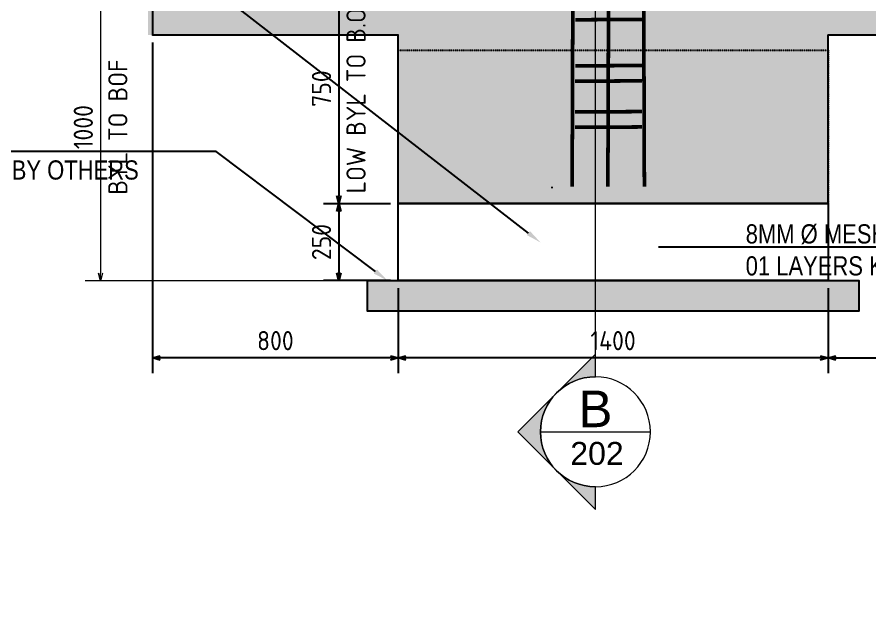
# Model space of a CAD drawing. Header units: centimetres. Extents: x -6122352 to 7132207, y -1694241 to 1947892.
# Drawn here: x 3009575 to 3012353, y -658677 to -656772 of the extents above; entities that cross this region are included whole.
import ezdxf
from ezdxf import colors
from ezdxf.entities.mleader import LeaderData, LeaderLine
from ezdxf.enums import TextEntityAlignment as Align
from ezdxf.math import Vec2, Vec3

# ---------------------------------------------------------------- set-up
doc = ezdxf.new("R2010")
doc.units = ezdxf.units.CM
doc.header["$MEASUREMENT"] = 0
doc.header["$PDMODE"] = 66
doc.header["$PDSIZE"] = 100
doc.linetypes.add('MASTER PLAN (NICE 1-2)$0$HIDDEN', pattern=[0.375, 0.25, -0.125])
for name, color, linetype in [('00-MI-DIM', 7, 'Continuous'), ('A-GLASS HATCH', 7, 'Continuous'), ('SECTION', 130, 'Continuous')]:
    doc.layers.add(name, color=color, linetype=linetype)
for name, color, linetype, lineweight in [('18-DIM', 8, 'Continuous', 0), ('EFS-401_dim1-1', 10, 'Continuous', 5), ('EFS-501_text1', 142, 'Continuous', 13)]:
    doc.layers.add(name, color=color, linetype=linetype, lineweight=lineweight)
doc.styles.add('EFS-Arial', font='arial.ttf')
doc.styles.add('JWC BHQ 3.00', font='swissc.ttf', dxfattribs={"height": 3})
doc.styles.add('Schueco-BEMSTIL', font='isocpeur.ttf', dxfattribs={"width": 0.9})
doc.dimstyles.new('JWC-TXT-2.5', dxfattribs={"dimscale": 1.5, "dimtxt": 2.5, "dimasz": 1, "dimexe": 2, "dimexo": 1, "dimgap": 1, "dimtad": 1, "dimdec": 0, "dimrnd": 0.5, "dimdsep": 46, "dimtxsty": 'Schueco-BEMSTIL', "dimblk": 'OPEN30', "dimcen": 0, "dimdle": 2, "dimclrd": 140, "dimclre": 8, "dimclrt": 40, "dimadec": 0, "dimazin": 2, "dimtfac": 1, "dimtdec": 0, "dimtix": 1, "dimtmove": 2, "dimatfit": 3, "dimldrblk": 'OPEN', "dimfxl": 2, "dimlwd": -1, "dimlwe": -1, "dimarcsym": 0})
doc.dimstyles.new('MI- JWC-TXT-2.5 MM', dxfattribs={"dimscale": 1.5, "dimtxt": 2.5, "dimasz": 1, "dimexe": 2, "dimexo": 1, "dimgap": 1, "dimtad": 1, "dimdec": 0, "dimdsep": 46, "dimtxsty": 'Schueco-BEMSTIL', "dimblk": 'OPEN30', "dimcen": 0, "dimdle": 2, "dimclrd": 140, "dimclre": 8, "dimclrt": 40, "dimadec": 0, "dimazin": 2, "dimtfac": 1, "dimtdec": 0, "dimtix": 1, "dimtmove": 2, "dimatfit": 3, "dimldrblk": 'OPEN', "dimfxl": 2, "dimlwd": -1, "dimlwe": -1, "dimarcsym": 0})

# ---------------------------------------------------------------- blocks, each defined once
blk = doc.blocks.new('*U125')
at = {"layer": 'EFS-401_dim1-1'}
blk.add_hatch(color=256, dxfattribs=at).paths.add_polyline_path([(2.4, 126.891), (2.4, 125.817), (0, 125.817), (0, 126.891)])
h = blk.add_hatch(color=256, dxfattribs=at)
edge = h.paths.add_edge_path()
edge.add_line((0, 6), (0, 8.485))
edge.add_line((0, 8.485), (8.485, 0))
edge.add_line((8.485, 0), (0, -8.485))
edge.add_line((0, -8.485), (0, -6))
edge.add_arc((0, 0), 6, 270, 450)
for p, q in [((0, 6), (0, 126.891)), ((6, 0), (-6, 0))]:
    blk.add_line(p, q, dxfattribs=at)
blk.add_lwpolyline([(2.4, 126.891), (2.4, 125.817), (0, 125.817), (0, 126.891)], close=True, dxfattribs=at)
blk.add_lwpolyline([(0, 6), (0, 8.485), (8.485, 0), (0, -8.485), (0, -6, 1)], format="xyb", close=True, dxfattribs=at)
blk.add_circle((0, 0), 6, dxfattribs=at)
at = {"layer": 'EFS-501_text1', "style": 'EFS-Arial'}
for tag, height, p in [('SEC_NUMBER', 4, (-0.002, 0.508)), ('SHEET_NUMBER', 2.5, (-0.175, -3.606))]:
    blk.add_attdef(tag, text='', height=height, dxfattribs=at).set_placement(p, align=Align.CENTER)
blk = doc.blocks.new('_Open30')
at = {"color": 0, "linetype": 'ByBlock', "lineweight": -2}
for p, q in [((-1, 0.27), (0, 0)), ((0, 0), (-1, -0.27)), ((0, 0), (-1, 0))]:
    blk.add_line(p, q, dxfattribs=at)
blk = doc.blocks.new('*D155')
at = {"layer": '18-DIM', "color": 8, "transparency": 16777216}
for p, q in [((3010140.8, -656629.9), (3009796.8, -656629.9)), ((3010791.1, -657630.4), (3009796.8, -657630.4))]:
    blk.add_line(p, q, dxfattribs=at)
at = {"layer": '18-DIM', "color": 140, "transparency": 16777216}
blk.add_line((3009846.8, -656654.9), (3009846.8, -657605.4), dxfattribs=at)
at = {"layer": 'Defpoints', "color": 0, "transparency": 16777216}
for p in [(3010165.8, -656629.9), (3009846.8, -657630.4), (3010816.1, -657630.4)]:
    blk.add_point(p, dxfattribs=at)
at = {"layer": '18-DIM', "color": 140, "transparency": 16777216, "xscale": 25, "yscale": 25, "zscale": 25}
for p, rotation in [((3009846.8, -656629.9), 90), ((3009846.8, -657630.4), 270)]:
    blk.add_blockref('_Open30', p, dxfattribs=dict(at, rotation=rotation))
at = {"layer": '18-DIM', "color": 40, "transparency": 16777216, "char_height": 62.5, "attachment_point": 5, "rotation": 90, "style": 'Schueco-BEMSTIL'}
for s, insert in [('BYL TO BOF', (3009903.1, -657130.1)), ('1000', (3009790.6, -657130.1))]:
    blk.add_mtext(s, dxfattribs=dict(at, insert=insert))
blk = doc.blocks.new('_Open')
at = {"color": 0, "linetype": 'ByBlock', "lineweight": -2}
for p, q in [((-1, 0.2), (0, 0)), ((-1, -0.2), (0, 0)), ((0, 0), (-1, 0))]:
    blk.add_line(p, q, dxfattribs=at)
blk = doc.blocks.new('T2-FOOTING 1400-250')
at = {"layer": 'SECTION', "color": 48, "linetype": 'MASTER PLAN (NICE 1-2)$0$HIDDEN', "ltscale": 0.5, "true_color": 0x5f310c}
blk.add_lwpolyline([(9517166, 2758263.2), (9518566, 2758263.2), (9518566, 2757763.2), (9517166, 2757763.2)], close=True, dxfattribs=at)
at = {"layer": 'SECTION', "color": 48, "true_color": 0x5f310c}
blk.add_lwpolyline([(9517166, 2757763.2), (9518566, 2757763.2), (9518566, 2757513.2), (9517166, 2757513.2)], close=True, dxfattribs=at)
blk = doc.blocks.new('*D170')
at = {"layer": '00-MI-DIM', "color": 8, "ltscale": 20, "transparency": 16777216}
for p, q in [((3010791.1, -656629.9), (3010572.6, -656629.9)), ((3010791.1, -657379.4), (3010572.6, -657379.4))]:
    blk.add_line(p, q, dxfattribs=at)
at = {"layer": '00-MI-DIM', "color": 140, "ltscale": 20, "transparency": 16777216}
blk.add_line((3010622.6, -656654.9), (3010622.6, -657354.4), dxfattribs=at)
at = {"layer": 'Defpoints', "color": 0, "ltscale": 20, "transparency": 16777216}
for p in [(3010816.1, -656629.9), (3010622.6, -657379.4), (3010816.1, -657379.4)]:
    blk.add_point(p, dxfattribs=at)
at = {"layer": '00-MI-DIM', "color": 140, "ltscale": 20, "transparency": 16777216, "xscale": 25, "yscale": 25, "zscale": 25}
for p, rotation in [((3010622.6, -656629.9), 90), ((3010622.6, -657379.4), 270)]:
    blk.add_blockref('_Open30', p, dxfattribs=dict(at, rotation=rotation))
at = {"layer": '00-MI-DIM', "color": 40, "ltscale": 20, "transparency": 16777216, "char_height": 62.5, "attachment_point": 5, "rotation": 90, "style": 'Schueco-BEMSTIL'}
for s, insert in [('LOW BYL TO B.O.W', (3010678.9, -657004.6)), ('750', (3010566.4, -657004.6))]:
    blk.add_mtext(s, dxfattribs=dict(at, insert=insert))
blk = doc.blocks.new('*D173')
at = {"layer": '00-MI-DIM', "color": 8, "transparency": 16777216}
for p, q in [((3010816.1, -657654.4), (3010816.1, -657931.9)), ((3012216.1, -657654.4), (3012216.1, -657931.9))]:
    blk.add_line(p, q, dxfattribs=at)
at = {"layer": '00-MI-DIM', "color": 140, "transparency": 16777216}
blk.add_line((3012191.1, -657881.9), (3010841.1, -657881.9), dxfattribs=at)
at = {"layer": 'Defpoints', "color": 0, "transparency": 16777216}
for p in [(3010816.1, -657629.4), (3012216.1, -657629.4), (3010816.1, -657881.9)]:
    blk.add_point(p, dxfattribs=at)
at = {"layer": '00-MI-DIM', "color": 140, "transparency": 16777216, "xscale": 25, "yscale": 25, "zscale": 25, "rotation": 180}
blk.add_blockref('_Open30', (3010816.1, -657881.9), dxfattribs=at)
at = {"layer": '00-MI-DIM', "color": 140, "transparency": 16777216, "xscale": 25, "yscale": 25, "zscale": 25}
blk.add_blockref('_Open30', (3012216.1, -657881.9), dxfattribs=at)
at = {"layer": '00-MI-DIM', "color": 40, "transparency": 16777216, "insert": (3011516.1, -657825.6), "char_height": 62.5, "attachment_point": 5, "style": 'Schueco-BEMSTIL'}
blk.add_mtext('1400', dxfattribs=at)
blk = doc.blocks.new('*D218')
at = {"layer": '00-MI-DIM', "color": 8, "ltscale": 20, "transparency": 16777216}
for p, q in [((3010791.1, -657379.4), (3010572.6, -657379.4)), ((3010791.1, -657629.4), (3010572.6, -657629.4))]:
    blk.add_line(p, q, dxfattribs=at)
at = {"layer": '00-MI-DIM', "color": 140, "ltscale": 20, "transparency": 16777216}
blk.add_line((3010622.6, -657404.4), (3010622.6, -657604.4), dxfattribs=at)
at = {"layer": 'Defpoints', "color": 0, "ltscale": 20, "transparency": 16777216}
for p in [(3010816.1, -657379.4), (3010622.6, -657629.4), (3010816.1, -657629.4)]:
    blk.add_point(p, dxfattribs=at)
at = {"layer": '00-MI-DIM', "color": 140, "ltscale": 20, "transparency": 16777216, "xscale": 25, "yscale": 25, "zscale": 25}
for p, rotation in [((3010622.6, -657379.4), 90), ((3010622.6, -657629.4), 270)]:
    blk.add_blockref('_Open30', p, dxfattribs=dict(at, rotation=rotation))
at = {"layer": '00-MI-DIM', "color": 40, "ltscale": 20, "transparency": 16777216, "insert": (3010566.4, -657504.4), "char_height": 62.5, "attachment_point": 5, "rotation": 90, "style": 'Schueco-BEMSTIL'}
blk.add_mtext('250', dxfattribs=at)
blk = doc.blocks.new('*D297')
at = {"layer": '00-MI-DIM', "color": 8, "transparency": 16777216}
for p, q in [((3012216.1, -657654.4), (3012216.1, -657931.9)), ((3013816.1, -657876.7), (3013816.1, -657831.9))]:
    blk.add_line(p, q, dxfattribs=at)
at = {"layer": '00-MI-DIM', "color": 140, "transparency": 16777216}
blk.add_line((3012241.1, -657881.9), (3013791.1, -657881.9), dxfattribs=at)
at = {"layer": 'Defpoints', "color": 0, "transparency": 16777216}
for p in [(3012216.1, -657629.4), (3013816.1, -657881.9), (3013816.1, -657901.7)]:
    blk.add_point(p, dxfattribs=at)
at = {"layer": '00-MI-DIM', "color": 140, "transparency": 16777216, "xscale": 25, "yscale": 25, "zscale": 25, "rotation": 180}
blk.add_blockref('_Open30', (3012216.1, -657881.9), dxfattribs=at)
at = {"layer": '00-MI-DIM', "color": 140, "transparency": 16777216, "xscale": 25, "yscale": 25, "zscale": 25}
blk.add_blockref('_Open30', (3013816.1, -657881.9), dxfattribs=at)
at = {"layer": '00-MI-DIM', "color": 40, "transparency": 16777216, "insert": (3013016.1, -657825.6), "char_height": 62.5, "attachment_point": 5, "style": 'Schueco-BEMSTIL'}
blk.add_mtext('1600', dxfattribs=at)
blk = doc.blocks.new('*D299')
at = {"layer": '00-MI-DIM', "color": 8, "transparency": 16777216}
for p, q in [((3010016.1, -656854.9), (3010016.1, -657931.9)), ((3010816.1, -657654.4), (3010816.1, -657931.9))]:
    blk.add_line(p, q, dxfattribs=at)
at = {"layer": '00-MI-DIM', "color": 140, "transparency": 16777216}
blk.add_line((3010791.1, -657881.9), (3010041.1, -657881.9), dxfattribs=at)
at = {"layer": 'Defpoints', "color": 0, "transparency": 16777216}
for p in [(3010016.1, -656829.9), (3010816.1, -657629.4), (3010016.1, -657881.9)]:
    blk.add_point(p, dxfattribs=at)
at = {"layer": '00-MI-DIM', "color": 140, "transparency": 16777216, "xscale": 25, "yscale": 25, "zscale": 25, "rotation": 180}
blk.add_blockref('_Open30', (3010016.1, -657881.9), dxfattribs=at)
at = {"layer": '00-MI-DIM', "color": 140, "transparency": 16777216, "xscale": 25, "yscale": 25, "zscale": 25}
blk.add_blockref('_Open30', (3010816.1, -657881.9), dxfattribs=at)
at = {"layer": '00-MI-DIM', "color": 40, "transparency": 16777216, "insert": (3010416.1, -657825.6), "char_height": 62.5, "attachment_point": 5, "style": 'Schueco-BEMSTIL'}
blk.add_mtext('800', dxfattribs=at)

msp = doc.modelspace()

# ---------------------------------------------------------------- hatches: boundary and pattern name
at = {"transparency": 33554687}
h = msp.add_hatch(dxfattribs=at)
h.set_pattern_fill('AR-CONC', color=0, scale=20)
h.set_pattern_definition([(50, (-6574688.19, -3484862.95), (143.4520365, -12.550427), [15, -165]), (355, (-6574688.19, -3484862.95), (-27.7502667, 150.4384267), [12, -132]), (100.4514445, (-6574676.24, -3484864), (115.7017693, 137.8879982), [12.7480384, -140.2284224]), (46.1842, (-6574688.2, -3484822.95), (213.448266, -33.1038562), [22.5, -247.5]), (96.6356355, (-6574670.4, -3484825.7), (186.932389, 194.82372), [19.1220684, -210.342752]), (351.184164, (-6574688.2, -3484822.95), (186.932389, 194.82372), [18, -198]), (21, (-6574668.19, -3484832.95), (119.3814104, -80.5237781), [15, -165]), (326, (-6574668.19, -3484832.95), (48.6630664, 145.030009), [12, -132]), (71.4514447, (-6574658.24, -3484839.66), (168.0444753, 64.5062306), [12.748038, -140.2284224]), (37.5, (-6574688.19, -3484862.95), (2.43197106, 66.57877077), [0, -130.4, 0, -134, 0, -132.5]), (7.5, (-6574688.19, -3484862.95), (52.6139075, 78.8823424), [0, -76.4, 0, -127.4, 0, -50.5]), (327.5, (-6574732.79, -3484862.95), (106.76448723, -4.51097435), [0, -50, 0, -156, 0, -207]), (317.5, (-6574752.79, -3484862.95), (116.6372339, 20.0209965), [0, -65, 0, -103.6, 0, -147])])
h.paths.add_polyline_path([(3010004.95326, -656277.97033), (3010001.12627, -656829.90123), (3010816.12627, -656829.90123), (3010816.12627, -657379.36353), (3012216.12627, -657379.36353), (3012216.12627, -656829.90123), (3013816.12627, -656829.90123), (3013816.12627, -657379.36353), (3015216.12627, -657379.36353), (3015216.12627, -656829.90123), (3016031.12627, -656829.90123), (3016034.95326, -656277.97033)])
at = {"layer": 'A-GLASS HATCH'}
h = msp.add_hatch(dxfattribs=at)
h.set_pattern_fill('DOTS', color=256, scale=250)
h.paths.add_polyline_path([(3013716.12627, -657629.36353), (3015316.12627, -657629.36353), (3015316.12627, -657729.36353), (3013716.12627, -657729.36353)])
h.paths.add_polyline_path([(3010716.12627, -657629.36353), (3012316.12627, -657629.36353), (3012316.12627, -657729.36353), (3010716.12627, -657729.36353)])

# ---------------------------------------------------------------- linework, layer by layer
at = {"color": 0, "ltscale": 20, "const_width": 5}
msp.add_lwpolyline([(3012216.12627, -656829.90123), (3012216.12627, -657379.36353), (3010816.12627, -657379.36353), (3010816.12627, -656829.90123), (3010016.12627, -656829.90123), (3010016.12627, -654628.36353), (3016016.12627, -654628.36353), (3016016.12627, -656829.90123), (3015216.12627, -656829.90123), (3015216.12627, -657379.36353), (3013816.12627, -657379.36353), (3013816.12627, -656829.90123), (3012216.12627, -656829.90123)], dxfattribs=at)
at = {"color": 8, "ltscale": 20, "const_width": 12}
for points in [[(3011389.42638, -654796.35642), (3011593.26265, -654796.35642, -0.4133488115), (3011609.26258, -654812.30917), (3011618.01439, -657324.36353)], [(3011609.28775, -654820.90133), (3011407.54184, -654821.49243, 0.4133488115), (3011391.54191, -654837.44517), (3011382.79431, -657324.36353)], [(3011592.46455, -654820.90133), (3011523.86566, -654821.49243, 0.4133488115), (3011507.86573, -654837.44517), (3011499.11813, -657324.36353)]]:
    msp.add_lwpolyline(points, format="xyb", dxfattribs=at)
at = {"color": 0, "ltscale": 20}
for points in [[(3010016.12627, -656629.90123), (3010016.12627, -656829.90123), (3010816.12627, -656829.90123)], [(3010816.12627, -657379.36353), (3010816.12627, -656829.90123)], [(3012216.12627, -656829.90123), (3013816.12627, -656829.90123)], [(3012216.12627, -657379.36353), (3012216.12627, -656829.90123)]]:
    msp.add_lwpolyline(points, dxfattribs=at)
at = {"color": 8, "ltscale": 20, "const_width": 12}
for points in [[(3011393.31758, -656780.23804), (3011611.95015, -656779.59747)], [(3011393.31758, -656930.23804), (3011611.95015, -656929.59747)], [(3011391.55965, -656980.24319), (3011610.19222, -656979.60262)], [(3011391.55965, -657080.24319), (3011610.19222, -657079.60262)], [(3011391.55965, -657130.24319), (3011610.19222, -657129.60262)]]:
    msp.add_lwpolyline(points, dxfattribs=at)
at = {"color": 252, "ltscale": 20}
msp.add_lwpolyline([(3010716.12627, -657629.36353), (3012316.12627, -657629.36353), (3012316.12627, -657729.36353), (3010716.12627, -657729.36353)], close=True, dxfattribs=at)
at = {"layer": 'SECTION', "color": 0}
for points in [[(3011316.46853, -657324.9423), (3011316.4707, -657329.36353)], [(3012216.12627, -657379.36353), (3010816.12627, -657379.36353)]]:
    msp.add_lwpolyline(points, dxfattribs=at)
at = {"layer": 'SECTION', "color": 8}
msp.add_lwpolyline([(3011316.44618, -657379.36353), (3011715.80637, -657379.36353)], dxfattribs=at)

# ---------------------------------------------------------------- block references
at = {"transparency": 33554623}
ref = msp.add_blockref('*U125', (3011458.5065, -658122.55449), dxfattribs=dict(at, xscale=-29.83930524078723, yscale=29.83930524078723, zscale=29.83930524078723))
ref.add_attrib('SEC_NUMBER', 'B', dxfattribs={"layer": 'EFS-501_text1', "height": 119.35722, "style": 'EFS-Arial'}).set_placement((3011458.55751, -658107.41077), align=Align.CENTER)
ref.add_attrib('SHEET_NUMBER', '202', dxfattribs={"layer": 'EFS-501_text1', "height": 74.598263, "style": 'EFS-Arial'}).set_placement((3011463.71573, -658230.15517), align=Align.CENTER)
at = {"layer": 'SECTION', "color": 12}
msp.add_blockref('T2-FOOTING 1400-250', (-6506349.87094, -3415142.57533), dxfattribs=at)

# ---------------------------------------------------------------- dimensions: what is measured, and where the dimension line sits
at = {"layer": '00-MI-DIM', "color": 0, "ltscale": 20}
dim = msp.add_linear_dim(base=(3010622.62515, -657379.36353), p1=(3010816.12627, -656629.90123), p2=(3010816.12627, -657379.36353), angle=90, text='<>\\XLOW BYL TO B.O.W', dimstyle='JWC-TXT-2.5', dxfattribs=at)
dim.commit()
dim.dimension.update_dxf_attribs({"geometry": '*D170', "text_midpoint": (3010622.62515, -657004.63238)})
at = {"layer": '00-MI-DIM', "color": 30}
for base, p1, p2, picture, middle in [((3010016.12627, -657881.88308), (3010816.12627, -657629.36353), (3010016.12627, -656829.90123), '*D299', (3010416.12627, -657825.63308)), ((3013816.12627, -657881.88308), (3012216.12627, -657629.36353), (3013816.12627, -657901.68696), '*D297', (3013016.12627, -657825.63308))]:
    dim = msp.add_linear_dim(base=base, p1=p1, p2=p2, dimstyle='MI- JWC-TXT-2.5 MM', dxfattribs=at)
    dim.commit()
    dim.dimension.update_dxf_attribs({"geometry": picture, "text_midpoint": middle})
at = {"layer": '00-MI-DIM', "color": 10, "ltscale": 20}
dim = msp.add_linear_dim(base=(3010622.62515, -657629.36353), p1=(3010816.12627, -657379.36353), p2=(3010816.12627, -657629.36353), angle=90, dimstyle='JWC-TXT-2.5', dxfattribs=at)
dim.commit()
dim.dimension.update_dxf_attribs({"geometry": '*D218', "text_midpoint": (3010566.37515, -657504.36353)})
at = {"layer": '00-MI-DIM', "color": 0}
dim = msp.add_linear_dim(base=(3010816.12627, -657881.88308), p1=(3012216.12627, -657629.36353), p2=(3010816.12627, -657629.36353), dimstyle='MI- JWC-TXT-2.5 MM', dxfattribs=at)
dim.commit()
dim.dimension.update_dxf_attribs({"geometry": '*D173', "text_midpoint": (3011516.12627, -657825.63308)})
at = {"layer": '18-DIM'}
dim = msp.add_linear_dim(base=(3009846.8311, -657630.36353), p1=(3010165.79862, -656629.90123), p2=(3010816.12627, -657630.36353), angle=90, text='<>\\XBYL TO BOF', dimstyle='MI- JWC-TXT-2.5 MM', dxfattribs=at)
dim.commit()
dim.dimension.update_dxf_attribs({"geometry": '*D155', "text_midpoint": (3009846.8311, -657130.13238)})

# ---------------------------------------------------------------- leaders
at = {"layer": '00-MI-DIM', "color": 0, "ltscale": 20}
ml = msp.add_multileader_mtext('Standard', dxfattribs=at)
ml.set_content('TYPE 2 FOOTING 1300*1400', style='JWC BHQ 3.00')
ml.set_leader_properties()
ml.build(insert=Vec2(0, 0))
ml.multileader.update_dxf_attribs({"text_right_attachment_type": 6, "dogleg_length": 15.44115, "arrow_head_size": 50, "scale": 25})
ctx = ml.context
ctx.base_point, ctx.scale, ctx.char_height, ctx.arrow_head_size, ctx.landing_gap_size, ctx.plane_origin = Vec3(3008330.10675, -656197.3812), 25, 62.5, 50, 2.25, Vec3(3011279.78822, -657755.85779)
ctx.right_attachment = 6
notes = []
notes.append((ctx, [(1, (1, 1, 0), (3009648.23288, -656240.38039), (-1, 0), 386.02873, [(0, [(3011279.78822, -657505.85779)], 0, [])])]))
ctx.mtext.insert, ctx.mtext.flow_direction = Vec3(3008332.35675, -656165.38039), 5
ml = msp.add_multileader_mtext('Standard', dxfattribs=at)
ml.set_content('8MM %%C MESH @ 100MM, \\P01 LAYERS KEPT AT PANEL CENTER \\PBELOW TH GROUND LEVEL \\PWITH 50MM COVER.', style='JWC BHQ 3.00')
ml.set_leader_properties()
ml.build(insert=Vec2(0, 0))
ml.multileader.update_dxf_attribs({"text_right_attachment_type": 6, "dogleg_length": 15.44115, "arrow_head_size": 50, "scale": 25})
ctx = ml.context
ctx.base_point, ctx.scale, ctx.char_height, ctx.arrow_head_size, ctx.landing_gap_size, ctx.plane_origin = Vec3(3008288.54831, -656386.66608), 25, 62.5, 50, 2.25, Vec3(3011301.84244, -656429.66527)
ctx.right_attachment = 6
notes.append((ctx, [(0, (1, 1, 0), (3009859.27184, -656429.66527), (-1, 0), 386.02873, [(0, [(3011301.84244, -656429.66527)], 0, [])])]))
ctx.mtext.insert, ctx.mtext.flow_direction = Vec3(3008290.79831, -656354.66527), 5
ml = msp.add_multileader_mtext('Standard', dxfattribs=at)
ml.set_content('8MM %%C MESH @ 100MM, \\P01 LAYERS KEPT CENTERED OF THE PANEL', style='JWC BHQ 3.00')
ml.set_leader_properties()
ml.build(insert=Vec2(0, 0))
ml.multileader.update_dxf_attribs({"text_right_attachment_type": 6, "dogleg_length": 15.44115, "arrow_head_size": 50, "scale": 25})
ctx = ml.context
ctx.base_point, ctx.scale, ctx.char_height, ctx.arrow_head_size, ctx.landing_gap_size, ctx.plane_origin = Vec3(3011945.7237, -657478.55225), 25, 62.5, 50, 2.25, Vec3(3014959.05815, -657419.82688)
ctx.right_attachment = 6
notes.append((ctx, [(0, (1, 1, 0), (3013755.81412, -657521.55144), (-1, 0), 386.02873, [(0, [(3014029.53311, -656629.90123)], 0, [])])]))
ctx.mtext.insert, ctx.mtext.flow_direction = Vec3(3011947.9737, -657446.55144), 5
ml = msp.add_multileader_mtext('Standard', dxfattribs=at)
ml.set_content('100MM THK PCC \\PAS PER PROJECT SPECIFICATION, BY OTHERS', style='JWC BHQ 3.00')
ml.set_leader_properties()
ml.build(insert=Vec2(0, 0))
ml.multileader.update_dxf_attribs({"text_right_attachment_type": 6, "dogleg_length": 15.44115, "arrow_head_size": 50, "scale": 25})
ctx = ml.context
ctx.base_point, ctx.scale, ctx.char_height, ctx.arrow_head_size, ctx.landing_gap_size, ctx.plane_origin = Vec3(3008330.10675, -657171.50365), 25, 62.5, 50, 2.25, Vec3(3010616.12627, -657934.7213)
ctx.right_attachment = 6
notes.append((ctx, [(0, (1, 1, 0), (3010222.78645, -657209.26745), (-1, 0), 386.02873, [(0, [(3010781.69966, -657630.36353)], 0, [])])]))
ctx.mtext.insert, ctx.mtext.flow_direction = Vec3(3008332.35675, -657134.26745), 5
for ctx, leaders in notes:
    for number, flags, end, landing, length, lines in leaders:
        leader = LeaderData()
        leader.index, (leader.has_last_leader_line, leader.has_dogleg_vector, leader.attachment_direction) = number, flags
        leader.last_leader_point, leader.dogleg_vector, leader.dogleg_length = Vec3(end), Vec3(landing), length
        for number, points, colour, breaks in lines:
            line = LeaderLine()
            line.index, line.vertices, line.color, line.breaks = number, Vec3.list(points), colors.encode_raw_color(colour), breaks
            leader.lines.append(line)
        ctx.leaders.append(leader)

doc.saveas('drawing.dxf')
